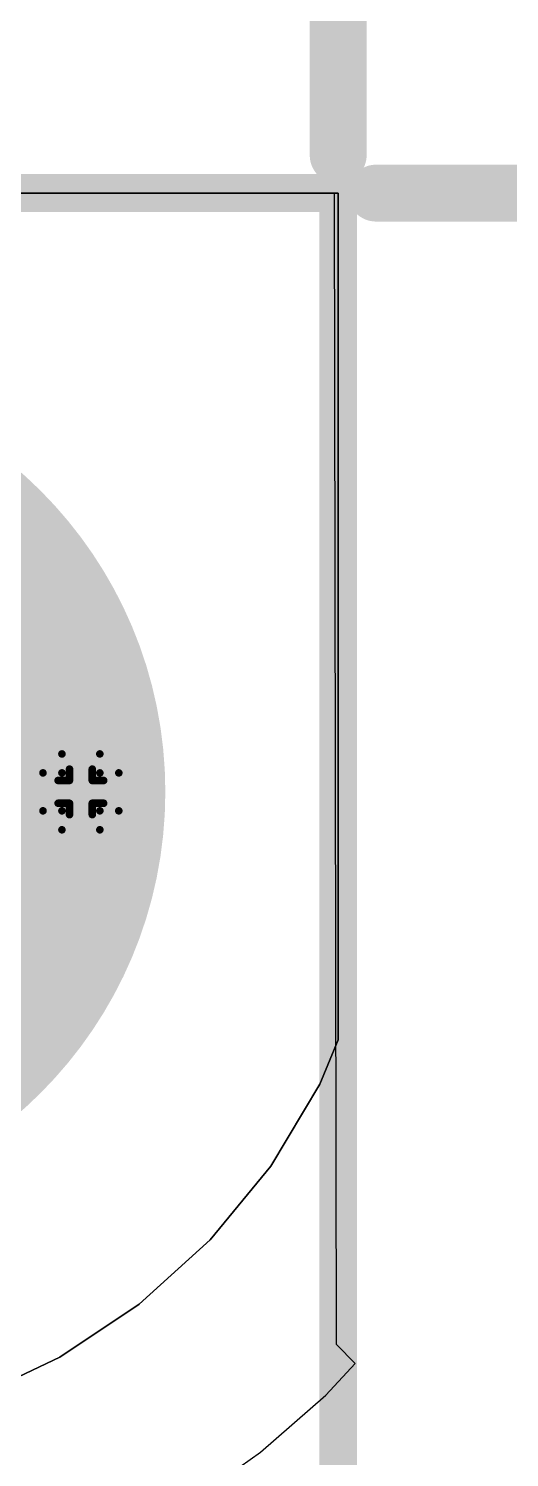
# Model space of a CAD drawing. Header units: inches. Extents: x 0 to 198, y 0 to 199.
# Drawn here: x 6.2176 to 6.3444, y 4.3911 to 4.7678 of the extents above; entities that cross this region are included whole.
import ezdxf

# ---------------------------------------------------------------- set-up
doc = ezdxf.new("R2010")
doc.units = ezdxf.units.IN
doc.header["$MEASUREMENT"] = 0
for name, color, linetype in [('Board Outline', 216, 'Continuous'), ('Bottom Layer', 5, 'Continuous'), ('Bottom Solder', 6, 'Continuous'), ('Dimensions', 6, 'Continuous'), ('Drill Drawing', 1, 'Continuous'), ('Layer 1', 16, 'Continuous'), ('Layer 2', 76, 'Continuous'), ('Multi-Layer', 9, 'Continuous'), ('Top Layer', 1, 'Continuous'), ('Top Solder', 216, 'Continuous'), ('Via Holes', 16, 'Continuous')]:
    doc.layers.add(name, color=color, linetype=linetype)

msp = doc.modelspace()

# ---------------------------------------------------------------- hatches: boundary and pattern name
at = {"layer": 'Bottom Layer'}
h = msp.add_hatch(color=5, dxfattribs=at)
edge = h.paths.add_edge_path()
edge.add_arc((6.14136, 4.56656), 0.10827, 0, 360)
h = msp.add_hatch(color=5, dxfattribs=at)
edge = h.paths.add_edge_path()
edge.add_arc((6.23136, 4.56656), 0.01181, 0, 360)
at = {"layer": 'Bottom Solder'}
h = msp.add_hatch(color=6, dxfattribs=at)
edge = h.paths.add_edge_path()
edge.add_arc((6.14136, 4.56656), 0.11227, 0, 360)
at = {"layer": 'Layer 1'}
h = msp.add_hatch(color=16, dxfattribs=at)
edge = h.paths.add_edge_path()
edge.add_arc((6.14136, 4.56656), 0.10827, 0, 360)
h = msp.add_hatch(color=16, dxfattribs=at)
edge = h.paths.add_edge_path()
edge.add_arc((6.23136, 4.56656), 0.01181, 0, 360)
at = {"layer": 'Layer 2'}
h = msp.add_hatch(color=76, dxfattribs=at)
edge = h.paths.add_edge_path()
edge.add_arc((6.14136, 4.56656), 0.10827, 0, 360)
h = msp.add_hatch(color=76, dxfattribs=at)
edge = h.paths.add_edge_path()
edge.add_arc((6.23136, 4.56656), 0.01181, 0, 360)
at = {"layer": 'Multi-Layer'}
h = msp.add_hatch(color=9, dxfattribs=at)
edge = h.paths.add_edge_path()
edge.add_arc((6.14136, 4.56656), 0.10827, 0, 360)
at = {"layer": 'Top Layer'}
h = msp.add_hatch(color=1, dxfattribs=at)
edge = h.paths.add_edge_path()
edge.add_arc((6.14136, 4.56656), 0.10827, 0, 360)
h = msp.add_hatch(color=1, dxfattribs=at)
edge = h.paths.add_edge_path()
edge.add_arc((6.23136, 4.56656), 0.01181, 0, 360)
at = {"layer": 'Top Solder'}
h = msp.add_hatch(color=216, dxfattribs=at)
edge = h.paths.add_edge_path()
edge.add_arc((6.14136, 4.56656), 0.11227, 0, 360)
at = {"layer": 'Via Holes'}
h = msp.add_hatch(color=7, dxfattribs=at)
edge = h.paths.add_edge_path()
edge.add_arc((6.23136, 4.56656), 0.00591, 0, 360)

# ---------------------------------------------------------------- linework, layer by layer
at = {"layer": 'Board Outline'}
for points in [[(0, 4.72441, 0.01, 0.01, 0), (6.29921, 4.72441, 0.01, 0.01, 0)], [(6.29921, 0, 0.01, 0.01, 0), (6.29921, 4.72441, 0.01, 0.01, 0)]]:
    msp.add_lwpolyline(points, format="xyseb", dxfattribs=at)
msp.add_lwpolyline([(6.29671, 4.72441, 0.005, 0.005, 1), (6.30171, 4.72441, 0.005, 0.005, 1)], format="xyseb", close=True, dxfattribs=at)
msp.add_lwpolyline([(6.29671, 4.72441, 0.005, 0.005, 1), (6.30171, 4.72441, 0.005, 0.005, 1)], format="xyseb", close=True, dxfattribs=at)
at = {"layer": 'Bottom Layer'}
for p, q in [((6.29921, 4.72441), (6.07598, 4.72441)), ((6.29921, 4.50118), (6.29921, 4.72441)), ((6.29439, 4.48953), (6.29921, 4.50118)), ((6.29921, 4.50118), (6.29921, 4.50118)), ((6.28143, 4.46791), (6.29439, 4.48953)), ((6.26544, 4.44843), (6.28143, 4.46791)), ((6.24676, 4.4315), (6.26544, 4.44843)), ((6.22581, 4.4175), (6.24676, 4.4315)), ((6.20302, 4.40672), (6.22581, 4.4175))]:
    msp.add_line(p, q, dxfattribs=at)
at = {"layer": 'Bottom Solder'}
for p, q in [((6.29921, 4.72441), (6.07598, 4.72441)), ((6.29921, 4.50118), (6.29921, 4.72441)), ((6.29439, 4.48953), (6.29921, 4.50118)), ((6.29921, 4.50118), (6.29921, 4.50118)), ((6.28143, 4.46791), (6.29439, 4.48953)), ((6.26544, 4.44843), (6.28143, 4.46791)), ((6.24676, 4.4315), (6.26544, 4.44843)), ((6.22581, 4.4175), (6.24676, 4.4315)), ((6.20302, 4.40672), (6.22581, 4.4175))]:
    msp.add_line(p, q, dxfattribs=at)
at = {"layer": 'Dimensions'}
for points in [[(6.29921, 4.73441, 0.015, 0.015, 0), (6.29921, 5.20853, 0.015, 0.015, 0)], [(6.30921, 4.72441, 0.015, 0.015, 0), (6.89773, 4.72441, 0.015, 0.015, 0)]]:
    msp.add_lwpolyline(points, format="xyseb", dxfattribs=at)
for points in [[(6.29546, 4.73441, 0.0075, 0.0075, 1), (6.30296, 4.73441, 0.0075, 0.0075, 1)], [(6.30546, 4.72441, 0.0075, 0.0075, 1), (6.31296, 4.72441, 0.0075, 0.0075, 1)]]:
    msp.add_lwpolyline(points, format="xyseb", close=True, dxfattribs=at)
at = {"layer": 'Drill Drawing'}
for points in [[(6.22636, 4.57156, 0.002, 0.002, 0), (6.22636, 4.57656, 0.002, 0.002, 0)], [(6.22636, 4.57656, 0.002, 0.002, 0), (6.23636, 4.57656, 0.002, 0.002, 0)], [(6.23636, 4.57156, 0.002, 0.002, 0), (6.23636, 4.57656, 0.002, 0.002, 0)], [(6.22836, 4.56956, 0.002, 0.002, 0), (6.22836, 4.57256, 0.002, 0.002, 0)], [(6.22836, 4.57256, 0.002, 0.002, 0), (6.23436, 4.57256, 0.002, 0.002, 0)], [(6.23436, 4.56956, 0.002, 0.002, 0), (6.23436, 4.57256, 0.002, 0.002, 0)], [(6.22136, 4.56156, 0.002, 0.002, 0), (6.22136, 4.57156, 0.002, 0.002, 0)], [(6.22136, 4.57156, 0.002, 0.002, 0), (6.22636, 4.57156, 0.002, 0.002, 0)], [(6.22536, 4.56356, 0.002, 0.002, 0), (6.22536, 4.56956, 0.002, 0.002, 0)], [(6.22536, 4.56956, 0.002, 0.002, 0), (6.22836, 4.56956, 0.002, 0.002, 0)], [(6.23436, 4.56956, 0.002, 0.002, 0), (6.23736, 4.56956, 0.002, 0.002, 0)], [(6.23636, 4.57156, 0.002, 0.002, 0), (6.24136, 4.57156, 0.002, 0.002, 0)], [(6.23736, 4.56356, 0.002, 0.002, 0), (6.23736, 4.56956, 0.002, 0.002, 0)], [(6.24136, 4.56156, 0.002, 0.002, 0), (6.24136, 4.57156, 0.002, 0.002, 0)], [(6.22136, 4.56156, 0.002, 0.002, 0), (6.22636, 4.56156, 0.002, 0.002, 0)], [(6.22536, 4.56356, 0.002, 0.002, 0), (6.22836, 4.56356, 0.002, 0.002, 0)], [(6.22636, 4.55656, 0.002, 0.002, 0), (6.22636, 4.56156, 0.002, 0.002, 0)], [(6.22836, 4.56056, 0.002, 0.002, 0), (6.22836, 4.56356, 0.002, 0.002, 0)], [(6.23436, 4.56356, 0.002, 0.002, 0), (6.23736, 4.56356, 0.002, 0.002, 0)], [(6.23436, 4.56056, 0.002, 0.002, 0), (6.23436, 4.56356, 0.002, 0.002, 0)], [(6.23636, 4.56156, 0.002, 0.002, 0), (6.24136, 4.56156, 0.002, 0.002, 0)], [(6.23636, 4.55656, 0.002, 0.002, 0), (6.23636, 4.56156, 0.002, 0.002, 0)], [(6.22836, 4.56056, 0.002, 0.002, 0), (6.23436, 4.56056, 0.002, 0.002, 0)], [(6.22636, 4.55656, 0.002, 0.002, 0), (6.23636, 4.55656, 0.002, 0.002, 0)]]:
    msp.add_lwpolyline(points, format="xyseb", dxfattribs=at)
for points in [[(6.22586, 4.57656, 0.001, 0.001, 1), (6.22686, 4.57656, 0.001, 0.001, 1)], [(6.22586, 4.57656, 0.001, 0.001, 1), (6.22686, 4.57656, 0.001, 0.001, 1)], [(6.23586, 4.57656, 0.001, 0.001, 1), (6.23686, 4.57656, 0.001, 0.001, 1)], [(6.23586, 4.57656, 0.001, 0.001, 1), (6.23686, 4.57656, 0.001, 0.001, 1)], [(6.22786, 4.57256, 0.001, 0.001, 1), (6.22886, 4.57256, 0.001, 0.001, 1)], [(6.22786, 4.57256, 0.001, 0.001, 1), (6.22886, 4.57256, 0.001, 0.001, 1)], [(6.23386, 4.57256, 0.001, 0.001, 1), (6.23486, 4.57256, 0.001, 0.001, 1)], [(6.23386, 4.57256, 0.001, 0.001, 1), (6.23486, 4.57256, 0.001, 0.001, 1)], [(6.22086, 4.57156, 0.001, 0.001, 1), (6.22186, 4.57156, 0.001, 0.001, 1)], [(6.22086, 4.57156, 0.001, 0.001, 1), (6.22186, 4.57156, 0.001, 0.001, 1)], [(6.22486, 4.56956, 0.001, 0.001, 1), (6.22586, 4.56956, 0.001, 0.001, 1)], [(6.22486, 4.56956, 0.001, 0.001, 1), (6.22586, 4.56956, 0.001, 0.001, 1)], [(6.22586, 4.57156, 0.001, 0.001, 1), (6.22686, 4.57156, 0.001, 0.001, 1)], [(6.22586, 4.57156, 0.001, 0.001, 1), (6.22686, 4.57156, 0.001, 0.001, 1)], [(6.22786, 4.56956, 0.001, 0.001, 1), (6.22886, 4.56956, 0.001, 0.001, 1)], [(6.22786, 4.56956, 0.001, 0.001, 1), (6.22886, 4.56956, 0.001, 0.001, 1)], [(6.23386, 4.56956, 0.001, 0.001, 1), (6.23486, 4.56956, 0.001, 0.001, 1)], [(6.23386, 4.56956, 0.001, 0.001, 1), (6.23486, 4.56956, 0.001, 0.001, 1)], [(6.23586, 4.57156, 0.001, 0.001, 1), (6.23686, 4.57156, 0.001, 0.001, 1)], [(6.23586, 4.57156, 0.001, 0.001, 1), (6.23686, 4.57156, 0.001, 0.001, 1)], [(6.23686, 4.56956, 0.001, 0.001, 1), (6.23786, 4.56956, 0.001, 0.001, 1)], [(6.23686, 4.56956, 0.001, 0.001, 1), (6.23786, 4.56956, 0.001, 0.001, 1)], [(6.24086, 4.57156, 0.001, 0.001, 1), (6.24186, 4.57156, 0.001, 0.001, 1)], [(6.24086, 4.57156, 0.001, 0.001, 1), (6.24186, 4.57156, 0.001, 0.001, 1)], [(6.22086, 4.56156, 0.001, 0.001, 1), (6.22186, 4.56156, 0.001, 0.001, 1)], [(6.22086, 4.56156, 0.001, 0.001, 1), (6.22186, 4.56156, 0.001, 0.001, 1)], [(6.22486, 4.56356, 0.001, 0.001, 1), (6.22586, 4.56356, 0.001, 0.001, 1)], [(6.22486, 4.56356, 0.001, 0.001, 1), (6.22586, 4.56356, 0.001, 0.001, 1)], [(6.22586, 4.56156, 0.001, 0.001, 1), (6.22686, 4.56156, 0.001, 0.001, 1)], [(6.22586, 4.56156, 0.001, 0.001, 1), (6.22686, 4.56156, 0.001, 0.001, 1)], [(6.22786, 4.56356, 0.001, 0.001, 1), (6.22886, 4.56356, 0.001, 0.001, 1)], [(6.22786, 4.56356, 0.001, 0.001, 1), (6.22886, 4.56356, 0.001, 0.001, 1)], [(6.23386, 4.56356, 0.001, 0.001, 1), (6.23486, 4.56356, 0.001, 0.001, 1)], [(6.23386, 4.56356, 0.001, 0.001, 1), (6.23486, 4.56356, 0.001, 0.001, 1)], [(6.23586, 4.56156, 0.001, 0.001, 1), (6.23686, 4.56156, 0.001, 0.001, 1)], [(6.23586, 4.56156, 0.001, 0.001, 1), (6.23686, 4.56156, 0.001, 0.001, 1)], [(6.23686, 4.56356, 0.001, 0.001, 1), (6.23786, 4.56356, 0.001, 0.001, 1)], [(6.23686, 4.56356, 0.001, 0.001, 1), (6.23786, 4.56356, 0.001, 0.001, 1)], [(6.24086, 4.56156, 0.001, 0.001, 1), (6.24186, 4.56156, 0.001, 0.001, 1)], [(6.24086, 4.56156, 0.001, 0.001, 1), (6.24186, 4.56156, 0.001, 0.001, 1)], [(6.22786, 4.56056, 0.001, 0.001, 1), (6.22886, 4.56056, 0.001, 0.001, 1)], [(6.22786, 4.56056, 0.001, 0.001, 1), (6.22886, 4.56056, 0.001, 0.001, 1)], [(6.23386, 4.56056, 0.001, 0.001, 1), (6.23486, 4.56056, 0.001, 0.001, 1)], [(6.23386, 4.56056, 0.001, 0.001, 1), (6.23486, 4.56056, 0.001, 0.001, 1)], [(6.22586, 4.55656, 0.001, 0.001, 1), (6.22686, 4.55656, 0.001, 0.001, 1)], [(6.22586, 4.55656, 0.001, 0.001, 1), (6.22686, 4.55656, 0.001, 0.001, 1)], [(6.23586, 4.55656, 0.001, 0.001, 1), (6.23686, 4.55656, 0.001, 0.001, 1)], [(6.23586, 4.55656, 0.001, 0.001, 1), (6.23686, 4.55656, 0.001, 0.001, 1)]]:
    msp.add_lwpolyline(points, format="xyseb", close=True, dxfattribs=at)
at = {"layer": 'Multi-Layer'}
for p, q in [((6.29823, 4.72441), (5.98401, 4.72441)), ((6.29872, 4.42085), (6.29823, 4.72441)), ((6.3037, 4.41587), (6.29872, 4.42085)), ((6.29591, 4.40751), (6.3037, 4.41587)), ((6.3037, 4.41587), (6.3037, 4.41587)), ((6.27871, 4.39247), (6.29591, 4.40751)), ((6.26005, 4.37927), (6.27871, 4.39247))]:
    msp.add_line(p, q, dxfattribs=at)
at = {"layer": 'Top Layer'}
for p, q in [((6.29921, 4.72441), (6.07598, 4.72441)), ((6.29921, 4.50118), (6.29921, 4.72441)), ((6.29439, 4.48954), (6.29921, 4.50118)), ((6.29921, 4.50118), (6.29921, 4.50118)), ((6.28143, 4.46792), (6.29439, 4.48954)), ((6.26544, 4.44843), (6.28143, 4.46792)), ((6.24676, 4.4315), (6.26544, 4.44843)), ((6.22581, 4.4175), (6.24676, 4.4315)), ((6.20302, 4.40672), (6.22581, 4.4175))]:
    msp.add_line(p, q, dxfattribs=at)
at = {"layer": 'Top Solder'}
for p, q in [((6.07598, 4.72441), (6.29921, 4.72441)), ((6.29921, 4.72441), (6.29921, 4.50118)), ((6.29921, 4.50118), (6.29439, 4.48954)), ((6.29439, 4.48954), (6.28143, 4.46792)), ((6.28143, 4.46792), (6.26544, 4.44843)), ((6.26544, 4.44843), (6.24676, 4.4315)), ((6.24676, 4.4315), (6.22581, 4.4175)), ((6.22581, 4.4175), (6.20302, 4.40672))]:
    msp.add_line(p, q, dxfattribs=at)

doc.saveas('drawing.dxf')
